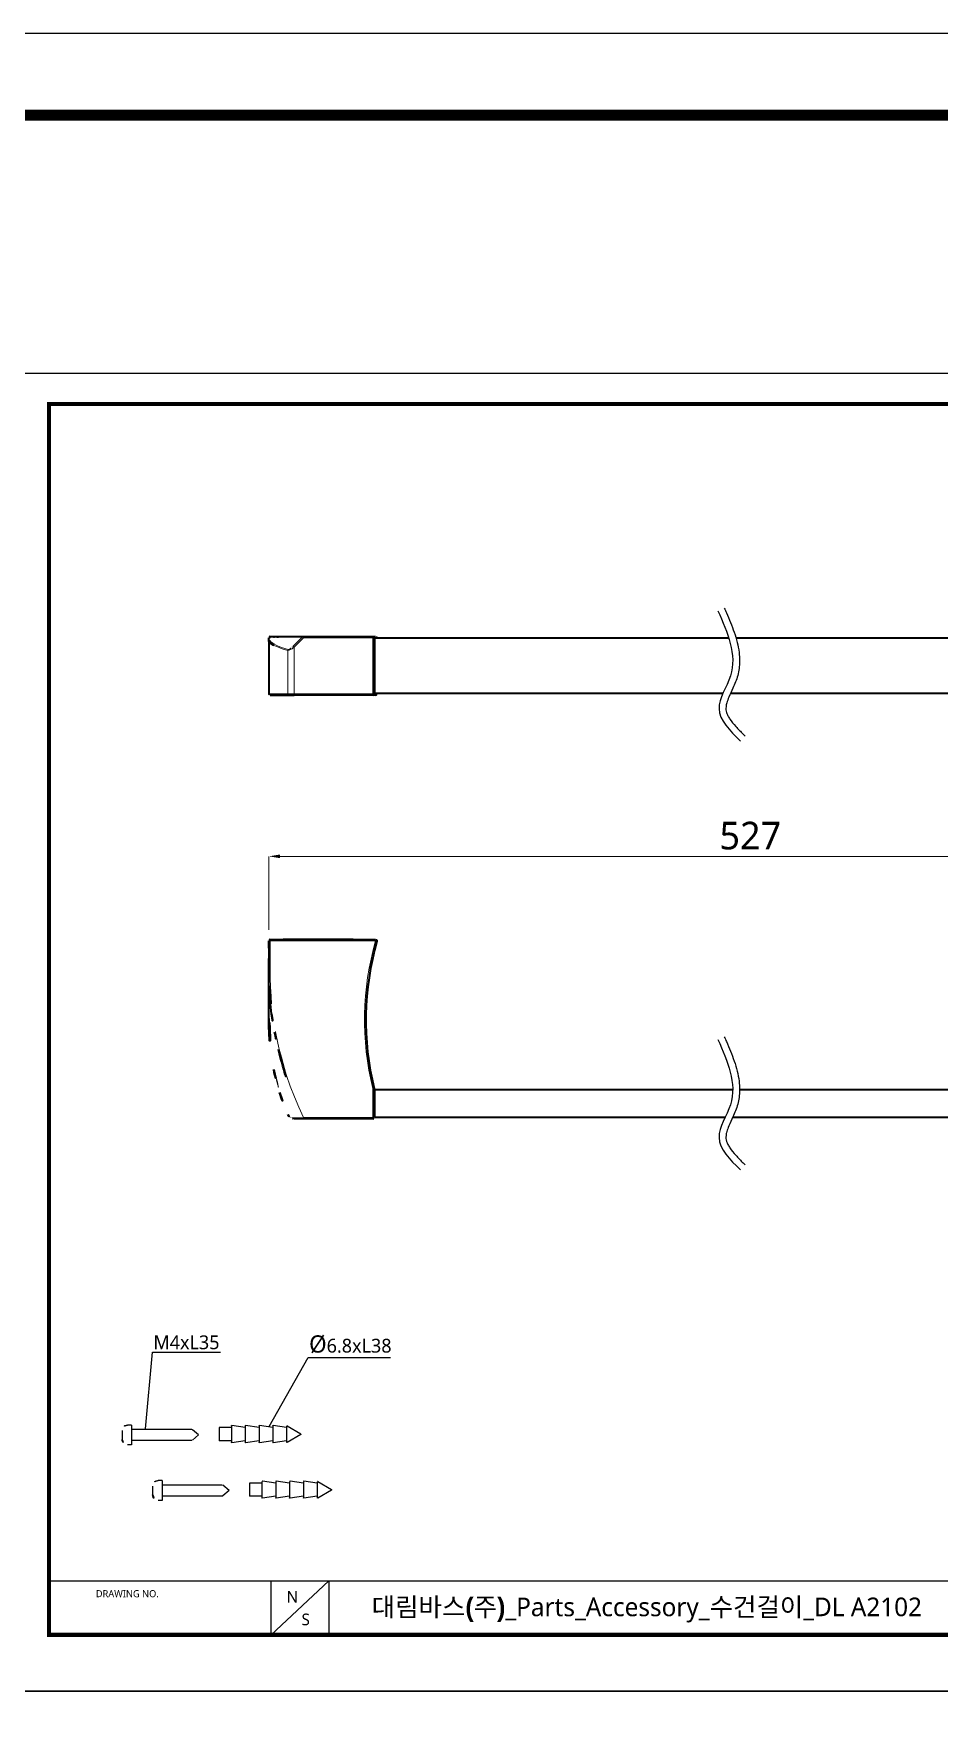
# Model space of a CAD drawing. Extents: x 16296677952 to 16296679688, y -37409618576 to -37409617304.
# Drawn here: x 16296678684 to 16296679012, y -37409617909 to -37409617304 of the extents above; entities that cross this region are included whole.
import ezdxf
from ezdxf import colors
from ezdxf.entities.mleader import LeaderData, LeaderLine
from ezdxf.math import Vec2, Vec3

# ---------------------------------------------------------------- set-up
doc = ezdxf.new("R2010")
doc.units = 0
doc.header["$LTSCALE"] = 10
doc.header["$MEASUREMENT"] = 0
doc.header["$PDMODE"] = 3
doc.header["$PDSIZE"] = -10
doc.layers.get('0').update_dxf_attribs({"linetype": 'CONTINUOUS'})
doc.layers.get('DEFPOINTS').update_dxf_attribs({"linetype": 'CONTINUOUS'})
doc.layers.add('1', color=7, linetype='CONTINUOUS')
doc.layers.add('FRAME070', color=5, linetype='CONTINUOUS')
doc.styles.add('Daelim Dimension', font='')
doc.styles.get('Daelim Dimension').set_extended_font_data('NanumGothic')
doc.dimstyles.new('DEFAULT', dxfattribs={"dimscale": 2, "dimtxt": 2, "dimasz": 2, "dimexe": 0, "dimexo": 2, "dimgap": 1, "dimtad": 1, "dimdec": 1, "dimzin": 9, "dimdsep": 46, "dimtxsty": 'Daelim Dimension', "dimcen": 0.5, "dimclrd": 252, "dimclre": 252, "dimclrt": 3, "dimadec": 1, "dimazin": 0, "dimtfac": 1, "dimtdec": 1, "dimtix": 1, "dimtmove": 0, "dimatfit": 3, "dimfxl": 1, "dimtolj": 1, "dimtzin": 1, "dimlwd": 9, "dimlwe": 9, "dimarcsym": 0})

# ---------------------------------------------------------------- blocks, each defined once
blk = doc.blocks.new('*D31')
at = {"color": 5, "lineweight": 9, "transparency": 16777216}
for p, q in [((16296678769.4304, -37409617628.40802), (16296678769.4304, -37409617601.79553)), ((16296678773.4304, -37409617601.79553), (16296679114.0338, -37409617601.79553)), ((16296679118.0338, -37409617628.40804), (16296679118.0338, -37409617601.79553))]:
    blk.add_line(p, q, dxfattribs=at)
at = {"color": 5, "transparency": 16777216}
for points in [[(16296678773.4304, -37409617601.12887), (16296678773.4304, -37409617602.4622), (16296678769.4304, -37409617601.79553)], [(16296679114.0338, -37409617601.12887), (16296679114.0338, -37409617602.4622), (16296679118.0338, -37409617601.79553)]]:
    blk.add_solid(points, dxfattribs=at)
at = {"layer": 'DEFPOINTS', "color": 0, "transparency": 16777216}
for p in [(16296679118.0338, -37409617601.79553), (16296678769.4304, -37409617632.40802), (16296679118.0338, -37409617632.40804)]:
    blk.add_point(p, dxfattribs=at)
at = {"color": 7, "transparency": 16777216, "insert": (16296678943.7321, -37409617594.35204), "char_height": 10, "attachment_point": 5, "style": 'Daelim Dimension'}
blk.add_mtext('\\A1;527', dxfattribs=at)

msp = doc.modelspace()

# ---------------------------------------------------------------- linework, layer by layer
at = {"color": 7, "lineweight": 35, "ltscale": 0.00656}
msp.add_line((16296678769.430441, -37409617522.957893), (16296678769.430441, -37409617522.695503), dxfattribs=at)
at = {"color": 7, "lineweight": 35, "ltscale": 0.000829315}
msp.add_line((16296678769.430441, -37409617522.991058), (16296678769.430441, -37409617522.957893), dxfattribs=at)
at = {"color": 7, "lineweight": 35, "ltscale": 0.006563}
msp.add_line((16296678769.430441, -37409617523.253571), (16296678769.430441, -37409617522.991058), dxfattribs=at)
at = {"color": 7, "lineweight": 35, "ltscale": 0.001913}
msp.add_line((16296678769.430441, -37409617523.330109), (16296678769.430441, -37409617523.253571), dxfattribs=at)
at = {"color": 7, "lineweight": 35, "ltscale": 0.005996}
msp.add_line((16296678769.430441, -37409617523.569946), (16296678769.430441, -37409617523.330109), dxfattribs=at)
at = {"color": 7, "lineweight": 35, "ltscale": 0.000832367}
msp.add_line((16296678769.430441, -37409617523.603241), (16296678769.430441, -37409617523.569946), dxfattribs=at)
at = {"color": 7, "lineweight": 35, "ltscale": 0.00329}
msp.add_line((16296678769.430441, -37409617523.734833), (16296678769.430441, -37409617523.603241), dxfattribs=at)
at = {"color": 7, "lineweight": 35, "ltscale": 0.002489}
msp.add_line((16296678769.430441, -37409617523.834412), (16296678769.430441, -37409617523.734833), dxfattribs=at)
at = {"color": 7, "lineweight": 35, "ltscale": 0.001737}
msp.add_line((16296678769.430441, -37409617523.9039), (16296678769.430441, -37409617523.834412), dxfattribs=at)
at = {"color": 7, "lineweight": 35, "ltscale": 0.475846}
msp.add_line((16296678769.430441, -37409617523.9039), (16296678769.430441, -37409617542.937737), dxfattribs=at)
at = {"color": 7, "lineweight": 35, "ltscale": 0.000433724}
msp.add_line((16296678769.431021, -37409617522.689636), (16296678769.43697, -37409617522.67334), dxfattribs=at)
at = {"color": 7, "lineweight": 35, "ltscale": 0.001008}
msp.add_line((16296678769.45191, -37409617522.784477), (16296678769.461161, -37409617522.82373), dxfattribs=at)
at = {"color": 7, "lineweight": 35, "ltscale": 0.004523}
msp.add_line((16296678769.461161, -37409617522.82373), (16296678769.5044, -37409617522.99942), dxfattribs=at)
at = {"color": 7, "lineweight": 13, "ltscale": 0.000382166}
msp.add_line((16296678769.5044, -37409617522.99942), (16296678769.507851, -37409617523.014313), dxfattribs=at)
at = {"color": 7, "lineweight": 13, "ltscale": 0.00102}
msp.add_line((16296678769.54867, -37409617523.214142), (16296678769.55579, -37409617523.254303), dxfattribs=at)
at = {"color": 7, "lineweight": 13, "ltscale": 0.003174}
msp.add_line((16296678769.55579, -37409617523.254303), (16296678769.57597, -37409617523.379639), dxfattribs=at)
at = {"color": 7, "lineweight": 13, "ltscale": 0.0002431}
msp.add_line((16296678769.57597, -37409617523.379639), (16296678769.577431, -37409617523.389252), dxfattribs=at)
at = {"color": 7, "lineweight": 13, "ltscale": 0.001769}
msp.add_line((16296678769.577431, -37409617523.389252), (16296678769.58773, -37409617523.459259), dxfattribs=at)
at = {"color": 7, "lineweight": 13, "ltscale": 0.001848}
msp.add_line((16296678769.58773, -37409617523.459259), (16296678769.59701, -37409617523.532593), dxfattribs=at)
at = {"color": 7, "lineweight": 35, "ltscale": 0.0017}
msp.add_line((16296678769.926371, -37409617522.237762), (16296678769.99436, -37409617522.237762), dxfattribs=at)
at = {"color": 7, "lineweight": 35, "ltscale": 5.49316e-05}
msp.add_line((16296678769.99436, -37409617522.237762), (16296678769.996559, -37409617522.237762), dxfattribs=at)
at = {"color": 7, "lineweight": 35, "ltscale": 0.044585}
msp.add_line((16296678769.996559, -37409617522.237762), (16296678771.779949, -37409617522.237762), dxfattribs=at)
at = {"color": 7, "lineweight": 35, "ltscale": 0.000590134}
msp.add_line((16296678771.779949, -37409617522.237762), (16296678771.803551, -37409617522.237762), dxfattribs=at)
at = {"color": 7, "lineweight": 35, "ltscale": 0.253325}
msp.add_line((16296678771.803551, -37409617522.237762), (16296678781.936529, -37409617522.237762), dxfattribs=at)
at = {"color": 7, "lineweight": 13, "ltscale": 0.11895}
msp.add_line((16296678778.2328, -37409617525.760773), (16296678781.60265, -37409617522.401817), dxfattribs=at)
at = {"color": 7, "lineweight": 13, "ltscale": 0.01168}
msp.add_line((16296678778.562201, -37409617526.092102), (16296678778.2328, -37409617525.760773), dxfattribs=at)
at = {"color": 7, "lineweight": 13, "ltscale": 0.118948}
msp.add_line((16296678781.936529, -37409617522.737762), (16296678778.562201, -37409617526.092102), dxfattribs=at)
at = {"color": 7, "lineweight": 13, "ltscale": 0.421141}
msp.add_line((16296678778.562201, -37409617526.092102), (16296678778.562201, -37409617542.937737), dxfattribs=at)
at = {"color": 7, "lineweight": 13, "ltscale": 0.011841}
msp.add_line((16296678781.60265, -37409617522.401817), (16296678781.936529, -37409617522.737762), dxfattribs=at)
at = {"color": 7, "lineweight": 35}
for p, q in [((16296678781.936529, -37409617522.237762), (16296678807.030451, -37409617522.237762)), ((16296678807.530451, -37409617522.737762), (16296678807.530451, -37409617542.937737)), ((16296678807.73045, -37409617542.837738), (16296678807.73045, -37409617522.837738)), ((16296678935.957491, -37409617522.837738), (16296678807.73045, -37409617522.837738)), ((16296679079.733749, -37409617522.837738), (16296678938.567471, -37409617522.837738)), ((16296678807.030451, -37409617543.437737), (16296678778.562201, -37409617543.437737)), ((16296678933.824209, -37409617542.837738), (16296678807.73045, -37409617542.837738)), ((16296679079.733749, -37409617542.837738), (16296678936.563021, -37409617542.837738)), ((16296678769.930441, -37409617631.908043), (16296678808.06431, -37409617631.908043)), ((16296678799.930441, -37409617631.908043), (16296678774.63044, -37409617631.908043)), ((16296678937.34536, -37409617686.25808), (16296678807.73045, -37409617686.25808)), ((16296679079.733749, -37409617686.25808), (16296678939.84483, -37409617686.25808)), ((16296678807.030451, -37409617696.75808), (16296678781.936529, -37409617696.75808)), ((16296678934.621149, -37409617696.25808), (16296678807.73045, -37409617696.25808)), ((16296679079.733749, -37409617696.25808), (16296678937.37361, -37409617696.25808))]:
    msp.add_line(p, q, dxfattribs=at)
at = {"color": 7, "lineweight": 13, "ltscale": 0.0125}
for p, q in [((16296678781.936529, -37409617522.237762), (16296678781.936529, -37409617522.737762)), ((16296678807.030451, -37409617522.237762), (16296678807.030451, -37409617522.737762)), ((16296678807.030451, -37409617522.737762), (16296678807.530451, -37409617522.737762)), ((16296678778.562201, -37409617543.437737), (16296678778.562201, -37409617542.937737)), ((16296678807.030451, -37409617542.937737), (16296678807.030451, -37409617543.437737)), ((16296678807.030451, -37409617542.937737), (16296678807.530451, -37409617542.937737)), ((16296678769.930401, -37409617632.408043), (16296678769.43041, -37409617632.408043)), ((16296678769.930401, -37409617632.408043), (16296678769.930401, -37409617631.908043)), ((16296678808.06431, -37409617632.408043), (16296678808.06431, -37409617631.908043)), ((16296678808.06431, -37409617632.408043), (16296678808.54487, -37409617632.546173)), ((16296678781.936529, -37409617696.25808), (16296678781.936529, -37409617696.75808)), ((16296678807.030451, -37409617696.25808), (16296678807.530451, -37409617696.25808)), ((16296678807.030451, -37409617696.25808), (16296678807.030451, -37409617696.75808))]:
    msp.add_line(p, q, dxfattribs=at)
at = {"color": 7, "lineweight": 13}
for p, q in [((16296678807.030451, -37409617522.737762), (16296678781.936529, -37409617522.737762)), ((16296678807.030451, -37409617542.937737), (16296678807.030451, -37409617522.737762)), ((16296678778.562201, -37409617542.937737), (16296678807.030451, -37409617542.937737)), ((16296678808.06431, -37409617632.408043), (16296678769.930401, -37409617632.408043)), ((16296678781.936529, -37409617696.25808), (16296678807.030451, -37409617696.25808))]:
    msp.add_line(p, q, dxfattribs=at)
at = {"color": 7, "lineweight": 35, "ltscale": 0.025854}
msp.add_line((16296678807.03014, -37409617522.237762), (16296678808.06431, -37409617522.237762), dxfattribs=at)
at = {"color": 7, "lineweight": 35, "ltscale": 0.005}
for p, q in [((16296678807.73045, -37409617523.237762), (16296678807.530451, -37409617523.237762)), ((16296678807.73045, -37409617542.437737), (16296678807.530451, -37409617542.437737)), ((16296678807.530451, -37409617687.108063), (16296678807.73045, -37409617687.108063)), ((16296678807.73045, -37409617695.408043), (16296678807.530451, -37409617695.408043))]:
    msp.add_line(p, q, dxfattribs=at)
at = {"color": 7, "lineweight": 13, "ltscale": 0.025355}
for p, q in [((16296678808.54487, -37409617522.737762), (16296678807.530661, -37409617522.737762)), ((16296678807.530661, -37409617542.937737), (16296678808.54487, -37409617542.937737))]:
    msp.add_line(p, q, dxfattribs=at)
at = {"color": 7, "lineweight": 13, "ltscale": 0.000485992}
for p, q in [((16296678808.56431, -37409617522.737762), (16296678808.54487, -37409617522.737762)), ((16296678808.56431, -37409617542.937737), (16296678808.54487, -37409617542.937737))]:
    msp.add_line(p, q, dxfattribs=at)
at = {"color": 7, "lineweight": 13, "ltscale": 0.002501}
msp.add_line((16296678808.54487, -37409617522.837799), (16296678808.54487, -37409617522.737762), dxfattribs=at)
at = {"color": 7, "lineweight": 35, "ltscale": 0.002501}
msp.add_line((16296678808.56431, -37409617522.737762), (16296678808.56431, -37409617522.837799), dxfattribs=at)
at = {"color": 7, "lineweight": 13, "ltscale": 0.392177}
msp.add_line((16296678776.263861, -37409617542.937737), (16296678776.263861, -37409617527.250671), dxfattribs=at)
at = {"color": 7, "lineweight": 13, "ltscale": 0.170835}
msp.add_line((16296678776.263861, -37409617542.937737), (16296678769.430441, -37409617542.937737), dxfattribs=at)
at = {"color": 7, "lineweight": 35, "ltscale": 0.169827}
msp.add_line((16296678769.930441, -37409617543.437737), (16296678776.72353, -37409617543.437737), dxfattribs=at)
at = {"color": 7, "lineweight": 13, "ltscale": 0.057458}
msp.add_line((16296678778.562201, -37409617542.937737), (16296678776.263861, -37409617542.937737), dxfattribs=at)
at = {"color": 7, "lineweight": 35, "ltscale": 0.045967}
msp.add_line((16296678776.72353, -37409617543.437737), (16296678778.562201, -37409617543.437737), dxfattribs=at)
at = {"color": 7, "lineweight": 35, "ltscale": 0.025694}
msp.add_line((16296678808.06431, -37409617543.437737), (16296678807.036539, -37409617543.437737), dxfattribs=at)
at = {"color": 7, "lineweight": 13, "ltscale": 0.002499}
msp.add_line((16296678808.54487, -37409617542.937737), (16296678808.54487, -37409617542.837799), dxfattribs=at)
at = {"color": 7, "lineweight": 35, "ltscale": 0.002499}
msp.add_line((16296678808.56431, -37409617542.837799), (16296678808.56431, -37409617542.937737), dxfattribs=at)
at = {"color": 7, "lineweight": 35, "ltscale": 0.066048}
msp.add_line((16296678769.430441, -37409617635.04995), (16296678769.430441, -37409617632.408043), dxfattribs=at)
at = {"color": 7, "lineweight": 35, "ltscale": 0.091644}
msp.add_line((16296678769.430559, -37409617635.050133), (16296678769.430441, -37409617638.715897), dxfattribs=at)
at = {"color": 7, "lineweight": 13, "ltscale": 0.205984}
msp.add_line((16296678769.930401, -37409617632.408043), (16296678769.93079, -37409617640.647423), dxfattribs=at)
at = {"color": 7, "lineweight": 35, "ltscale": 0.0675}
for p, q in [((16296678771.930441, -37409617631.908043), (16296678774.63044, -37409617631.908043)), ((16296678799.930441, -37409617631.908043), (16296678802.63044, -37409617631.908043))]:
    msp.add_line(p, q, dxfattribs=at)
at = {"color": 7, "lineweight": 35, "ltscale": 0.049097}
msp.add_line((16296678769.430441, -37409617640.679771), (16296678769.430441, -37409617638.715897), dxfattribs=at)
at = {"color": 7, "lineweight": 35, "ltscale": 0.028761}
msp.add_line((16296678769.430441, -37409617641.830223), (16296678769.430441, -37409617640.679771), dxfattribs=at)
at = {"color": 7, "lineweight": 13, "ltscale": 0.000811768}
msp.add_line((16296678769.93079, -37409617640.647423), (16296678769.93079, -37409617640.679893), dxfattribs=at)
at = {"color": 7, "lineweight": 35, "ltscale": 0.017398}
msp.add_line((16296678769.430441, -37409617642.526154), (16296678769.430441, -37409617641.830223), dxfattribs=at)
at = {"color": 7, "lineweight": 35, "ltscale": 0.058208}
msp.add_line((16296678769.430441, -37409617644.854446), (16296678769.430441, -37409617642.526154), dxfattribs=at)
at = {"color": 7, "lineweight": 35, "ltscale": 0.106656}
msp.add_line((16296678769.430441, -37409617649.120567), (16296678769.430441, -37409617644.854332), dxfattribs=at)
at = {"color": 7, "lineweight": 35, "ltscale": 0.019021}
msp.add_line((16296678769.431021, -37409617644.85421), (16296678769.43697, -37409617645.615013), dxfattribs=at)
at = {"color": 7, "lineweight": 35, "ltscale": 0.012418}
msp.add_line((16296678769.430441, -37409617649.617271), (16296678769.430441, -37409617649.120567), dxfattribs=at)
at = {"color": 7, "lineweight": 35, "ltscale": 0.09418}
msp.add_line((16296678769.430441, -37409617653.384483), (16296678769.430441, -37409617649.617271), dxfattribs=at)
at = {"color": 7, "lineweight": 35, "ltscale": 0.025152}
msp.add_line((16296678769.45191, -37409617648.693748), (16296678769.461161, -37409617649.699791), dxfattribs=at)
at = {"color": 7, "lineweight": 13, "ltscale": 0.001621}
msp.add_line((16296678769.99436, -37409617648.885948), (16296678769.996559, -37409617648.950768), dxfattribs=at)
at = {"color": 7, "lineweight": 35, "ltscale": 0.026399}
msp.add_line((16296678769.430441, -37409617654.440453), (16296678769.430441, -37409617653.384483), dxfattribs=at)
at = {"color": 7, "lineweight": 35, "ltscale": 0.080162}
msp.add_line((16296678769.430441, -37409617657.646927), (16296678769.430441, -37409617654.440453), dxfattribs=at)
at = {"color": 7, "lineweight": 35, "ltscale": 0.01084}
msp.add_line((16296678769.430441, -37409617658.080528), (16296678769.430441, -37409617657.646927), dxfattribs=at)
at = {"color": 7, "lineweight": 35, "ltscale": 0.042429}
msp.add_line((16296678769.430441, -37409617659.777672), (16296678769.430441, -37409617658.080528), dxfattribs=at)
at = {"color": 7, "lineweight": 13, "ltscale": 0.00709}
msp.add_line((16296678769.5044, -37409617653.498497), (16296678769.507851, -37409617653.782066), dxfattribs=at)
at = {"color": 7, "lineweight": 13, "ltscale": 0.086142}
msp.add_line((16296678769.507851, -37409617653.782066), (16296678769.54867, -37409617657.227501), dxfattribs=at)
at = {"color": 7, "lineweight": 13, "ltscale": 0.015846}
msp.add_line((16296678769.54867, -37409617657.227501), (16296678769.55579, -37409617657.86129), dxfattribs=at)
at = {"color": 7, "lineweight": 13, "ltscale": 0.047424}
msp.add_line((16296678769.55579, -37409617657.86129), (16296678769.57597, -37409617659.758141), dxfattribs=at)
at = {"color": 7, "lineweight": 35, "ltscale": 0.031706}
msp.add_line((16296678769.430441, -37409617661.045921), (16296678769.430441, -37409617659.777672), dxfattribs=at)
at = {"color": 7, "lineweight": 35, "ltscale": 0.021553}
msp.add_line((16296678769.430441, -37409617661.908043), (16296678769.430441, -37409617661.045921), dxfattribs=at)
at = {"color": 7, "lineweight": 13, "ltscale": 0.00354}
msp.add_line((16296678769.57597, -37409617659.758141), (16296678769.577431, -37409617659.899742), dxfattribs=at)
at = {"color": 7, "lineweight": 13, "ltscale": 0.025477}
msp.add_line((16296678769.577431, -37409617659.899742), (16296678769.58773, -37409617660.918793), dxfattribs=at)
at = {"color": 7, "lineweight": 13, "ltscale": 0.0255}
msp.add_line((16296678769.58773, -37409617660.918793), (16296678769.59701, -37409617661.938744), dxfattribs=at)
at = {"color": 7, "lineweight": 13, "ltscale": 0.003243}
msp.add_line((16296678771.779949, -37409617665.230133), (16296678771.803551, -37409617665.357689), dxfattribs=at)
at = {"color": 7, "lineweight": 35, "ltscale": 0.012591}
msp.add_line((16296678807.530451, -37409617685.75808), (16296678807.030451, -37409617685.818687), dxfattribs=at)
at = {"color": 7, "lineweight": 13, "ltscale": 0.260985}
msp.add_line((16296678807.030451, -37409617696.25808), (16296678807.030451, -37409617685.818687), dxfattribs=at)
at = {"color": 7, "lineweight": 35, "ltscale": 0.2625}
msp.add_line((16296678807.530451, -37409617685.75808), (16296678807.530451, -37409617696.25808), dxfattribs=at)
at = {"color": 7, "lineweight": 35, "ltscale": 0.25}
msp.add_line((16296678807.73045, -37409617696.25808), (16296678807.73045, -37409617686.25808), dxfattribs=at)
at = {"color": 7, "lineweight": 13, "ltscale": 0.084248}
msp.add_line((16296678778.2328, -37409617696.43618), (16296678781.60265, -37409617696.418358), dxfattribs=at)
at = {"color": 7, "lineweight": 35, "ltscale": 0.084358}
msp.add_line((16296678781.936529, -37409617696.75808), (16296678778.562201, -37409617696.75808), dxfattribs=at)
at = {"color": 7, "lineweight": 13, "ltscale": 0.009259}
msp.add_line((16296678781.60265, -37409617696.418358), (16296678781.936529, -37409617696.25808), dxfattribs=at)
at = {"color": 5}
msp.add_line((16296678689.774549, -37409617864.016571), (16296679213.96183, -37409617864.016571), dxfattribs=at)
at = {"color": 5, "ltscale": 40}
for p, q in [((16296678770.125231, -37409617864.016571), (16296678770.125231, -37409617883.632912)), ((16296678770.125231, -37409617864.016571), (16296678770.125231, -37409617883.632912)), ((16296678791.119591, -37409617864.016571), (16296678770.125231, -37409617883.632912)), ((16296678791.119591, -37409617864.016571), (16296678770.125231, -37409617883.632912)), ((16296678791.119591, -37409617864.016571), (16296678791.119591, -37409617883.632912)), ((16296678791.119591, -37409617864.016571), (16296678791.119591, -37409617883.632912))]:
    msp.add_line(p, q, dxfattribs=at)
at = {"ltscale": 0.5}
for points in [[(16296677952.4748, -37409618575.967308), (16296679688.4748, -37409618575.967308), (16296679688.4748, -37409617303.967308), (16296677952.4748, -37409617303.967308)], [(16296678679.306351, -37409617903.983459), (16296679330.306351, -37409617903.983459), (16296679330.306351, -37409617426.983459), (16296678679.306351, -37409617426.983459)], [(16296678679.306351, -37409618380.983459), (16296679330.306351, -37409618380.983459), (16296679330.306351, -37409617903.983459), (16296678679.306351, -37409617903.983459)]]:
    msp.add_lwpolyline(points, close=True, dxfattribs=at)
at = {"color": 5, "linetype": 'ByBlock', "lineweight": 200}
for points, const_width in [([(16296677980.389971, -37409618521.501404), (16296679660.389971, -37409618521.501404), (16296679660.389971, -37409617333.501404), (16296677980.389971, -37409617333.501404)], 4), ([(16296678689.774549, -37409617883.558739), (16296679319.774549, -37409617883.558739), (16296679319.774549, -37409617438.058739), (16296678689.774549, -37409617438.058739)], 1.5)]:
    msp.add_lwpolyline(points, close=True, dxfattribs=dict(at, const_width=const_width))
at = {"color": 7, "lineweight": 35}
for points in [[(16296678771.163549, -37409617525.42691), (16296678770.555559, -37409617525.103851), (16296678770.07621, -37409617524.795677), (16296678769.818199, -37409617524.587044), (16296678769.62524, -37409617524.383392), (16296678769.479231, -37409617524.141602), (16296678769.430441, -37409617523.9039)], [(16296678770.408899, -37409617522.401611), (16296678769.892679, -37409617522.469597), (16296678769.564051, -37409617522.568657), (16296678769.518089, -37409617522.593407)], [(16296678769.59701, -37409617523.532593), (16296678769.68568, -37409617523.791718), (16296678769.909519, -37409617524.080902), (16296678770.269751, -37409617524.390198), (16296678770.746889, -37409617524.706329), (16296678771.353809, -37409617525.039864)], [(16296678781.60265, -37409617522.401817), (16296678773.48542, -37409617522.343231), (16296678772.851999, -37409617522.342323)], [(16296678770.408899, -37409617658.7687), (16296678769.992069, -37409617655.318077), (16296678769.68568, -37409617651.893944), (16296678769.518089, -37409617648.967247)]]:
    msp.add_lwpolyline(points, dxfattribs=at)
at = {"color": 7, "lineweight": 13}
for points in [[(16296678776.263861, -37409617527.250671), (16296678774.21604, -37409617526.637329), (16296678772.51087, -37409617526.020897), (16296678771.163549, -37409617525.42691)], [(16296678771.353809, -37409617525.039864), (16296678772.52578, -37409617525.580902), (16296678774.01667, -37409617526.158257), (16296678775.146099, -37409617526.538567), (16296678776.397869, -37409617526.915993)], [(16296678778.562201, -37409617526.092102), (16296678777.789049, -37409617526.653412), (16296678777.272129, -37409617526.959961), (16296678776.7906, -37409617527.174988), (16296678776.39666, -37409617527.260857), (16296678776.263861, -37409617527.250671)], [(16296678776.397869, -37409617526.915993), (16296678776.509741, -37409617526.926758), (16296678776.64883, -37409617526.90332), (16296678776.87138, -37409617526.818481), (16296678777.23782, -37409617526.605103)], [(16296678769.93079, -37409617640.679893), (16296678769.926769, -37409617644.327477), (16296678769.93693, -37409617646.151207), (16296678769.99436, -37409617648.885948)], [(16296678771.803551, -37409617665.357689), (16296678772.616341, -37409617669.361053), (16296678773.56147, -37409617673.328033), (16296678774.63793, -37409617677.256554), (16296678775.844469, -37409617681.144676), (16296678777.179541, -37409617684.99044), (16296678778.641319, -37409617688.79232), (16296678780.227751, -37409617692.548668), (16296678781.936529, -37409617696.25808)]]:
    msp.add_lwpolyline(points, dxfattribs=at)
at = {"color": 7, "lineweight": 35}
for centre, radius, start, end in [((16296678769.92518, -37409617522.736298), 0.498432, 89.848096949, 177.129899928), ((16296678770.25161, -37409617522.594421), 0.82191, 185.843648221, 193.367798119), ((16296678771.7062, -37409617539.293762), 16.942253, 90.730469478, 94.391689926), ((16296678772.698629, -37409617595.569122), 73.22679, 89.880007412, 90.94556076), ((16296678807.030451, -37409617522.737762), 0.5, 0, 90), ((16296678808.06431, -37409617522.737762), 0.5, 0, 90), ((16296678769.930441, -37409617542.937737), 0.5, 180, 270), ((16296678807.030451, -37409617542.937737), 0.5, 270, 0), ((16296678808.06431, -37409617542.937737), 0.5, 270, 0), ((16296678769.930401, -37409617632.408043), 0.5, 90, 179.996940075), ((16296678907.753229, -37409617661.053062), 103.222785, 163.968319816, 193.847262015), ((16296678808.06431, -37409617632.408043), 0.5, 343.968319816, 90), ((16296679322.40173, -37409617643.939293), 552.970285, 180.173541578, 180.492653597), ((16296680339.660271, -37409617633.655357), 1570.281148, 180.585329672, 180.723910241), ((16296678894.6654, -37409617641.96743), 125.387227, 187.700512455, 190.778429248), ((16296678854.2696, -37409617661.895844), 84.839245, 180.00830551, 191.601025198), ((16296678899.309931, -37409617641.091087), 130.11374, 190.774891698, 193.614147064), ((16296678854.148609, -37409617661.908043), 84.718167, 191.609512661, 197.389052702), ((16296678853.72739, -37409617662.053864), 84.273303, 197.379893122, 203.192004071), ((16296678778.562201, -37409617694.25808), 2.5, 203.170164019, 255.122245199), ((16296678778.57807, -37409617694.132469), 2.625566, 255.49111369, 269.605704039), ((16296678807.030451, -37409617696.25808), 0.5, 270, 0)]:
    msp.add_arc(centre, radius, start, end, dxfattribs=at)
at = {"color": 7, "lineweight": 13}
for centre, radius, start, end in [((16296678769.927971, -37409617523.904114), 0.497549, 131.695597391, 179.976832), ((16296678769.606239, -37409617522.7677), 0.194703, 116.828183385, 152.513898519), ((16296678764.87257, -37409617524.064583), 4.752798, 10.307563798, 12.766469228), ((16296678773.78915, -37409617521.609772), 6.070573, 304.620279591, 312.456204349), ((16296678771.542589, -37409617519.061798), 9.467562, 312.078140553, 314.962367284), ((16296678781.942591, -37409617522.669312), 0.432025, 90.80369438, 141.803398525), ((16296678776.8055, -37409617527.273163), 0.542072, 138.776602469, 177.62437882), ((16296678907.753229, -37409617661.053062), 103.722785, 163.968319816, 193.813918893), ((16296678873.06011, -37409617644.702599), 103.629943, 180.50445666, 182.358555975), ((16296678854.518591, -37409617662.086143), 84.858541, 191.468530726, 202.985814528), ((16296678778.233271, -37409617694.447113), 1.992823, 202.93401271, 240.02993091), ((16296678778.223049, -37409617694.460411), 1.976038, 240.093869647, 260.214503262), ((16296678778.223301, -37409617694.441254), 1.994966, 260.300632785, 270.272551892)]:
    msp.add_arc(centre, radius, start, end, dxfattribs=at)
for centre, major_axis, ratio, start_param, end_param in [((16296678808.06431, -37409617522.737762), (0, 0.5), 0.9611091222, 4.7123889804, 6.2831853072), ((16296678776.72353, -37409617542.937737), (0, 0.5), 0.9193394453, 1.5707963268, 3.1415926536), ((16296678808.06431, -37409617542.937737), (0, 0.5), 0.9611091222, 3.1415926536, 4.7123889804), ((16296679063.42989, -37409617667.707733), (-292.757141, 34.876221), 0.5966362452, 0.0915757446, 0.1831677992), ((16296678769.930441, -37409617661.908043), (-0.5, 0), 0.0823337537, 0, 0.8408040831), ((16296678776.72353, -37409617695.045013), (0.459671, 0.196716), 0.1072818981, 3.1415926536, 3.8802192137), ((16296678778.562201, -37409617696.25808), (0, 0.5), 0.7050566235, 1.9350063234, 3.1415926536), ((16296678781.936529, -37409617696.25808), (0, 0.5), 0.7049530226, 1.8970961992, 3.1415926536)]:
    msp.add_ellipse(centre, major_axis=major_axis, ratio=ratio, start_param=start_param, end_param=end_param, dxfattribs=at)
at = {"color": 7, "lineweight": 35}
for centre, major_axis, ratio, start_param, end_param in [((16296678873.83465, -37409617642.028526), (85.902206, 71.8078), 0.8223358973, 2.546970045, 2.7233764478), ((16296678980.51318, -37409617602.578087), (199.33548, 92.938232), 0.7570768385, 2.9903474191, 3.1475810945)]:
    msp.add_ellipse(centre, major_axis=major_axis, ratio=ratio, start_param=start_param, end_param=end_param, dxfattribs=at)
at = {"layer": 'FRAME070', "color": 7}
for p, q in [((16296678716.26543, -37409617809.609756), (16296678716.26543, -37409617812.809761)), ((16296678719.66543, -37409617807.609756), (16296678718.26543, -37409617807.609756)), ((16296678719.66543, -37409617807.609756), (16296678719.66543, -37409617814.809761)), ((16296678741.472561, -37409617809.209763), (16296678719.66543, -37409617809.209763)), ((16296678743.990499, -37409617811.209763), (16296678741.73041, -37409617809.30397)), ((16296678755.854971, -37409617808.544083), (16296678751.38674, -37409617808.544083)), ((16296678755.854971, -37409617808.544083), (16296678751.38674, -37409617808.544083)), ((16296678751.38674, -37409617808.544083), (16296678751.38674, -37409617813.294083)), ((16296678755.854971, -37409617807.939217), (16296678755.854971, -37409617813.898933)), ((16296678760.854971, -37409617808.544083), (16296678755.99852, -37409617807.815613)), ((16296678760.854971, -37409617807.939217), (16296678760.854971, -37409617813.898933)), ((16296678765.854971, -37409617808.544083), (16296678760.99852, -37409617807.815613)), ((16296678765.854971, -37409617807.939217), (16296678765.854971, -37409617813.898933)), ((16296678770.854971, -37409617808.544083), (16296678765.99852, -37409617807.815613)), ((16296678770.854971, -37409617807.939217), (16296678770.854971, -37409617813.898933)), ((16296678775.854971, -37409617808.544083), (16296678770.99852, -37409617807.815613)), ((16296678775.854971, -37409617808.012718), (16296678775.854971, -37409617813.825432)), ((16296678776.04339, -37409617807.904999), (16296678780.98012, -37409617810.811363)), ((16296678719.66543, -37409617814.809761), (16296678718.26543, -37409617814.809761)), ((16296678741.472561, -37409617813.209763), (16296678719.66543, -37409617813.209763)), ((16296678743.990499, -37409617811.209763), (16296678741.73041, -37409617813.115547)), ((16296678755.854971, -37409617813.294083), (16296678751.38674, -37409617813.294083)), ((16296678760.854971, -37409617813.294083), (16296678755.99852, -37409617814.022537)), ((16296678765.854971, -37409617813.294083), (16296678760.99852, -37409617814.022537)), ((16296678770.854971, -37409617813.294083), (16296678765.99852, -37409617814.022537)), ((16296678775.854971, -37409617813.294083), (16296678770.99852, -37409617814.022537)), ((16296678780.98012, -37409617811.026787), (16296678776.04339, -37409617813.933151)), ((16296678730.734819, -37409617827.722107), (16296678729.33482, -37409617827.722107)), ((16296678730.734819, -37409617827.722107), (16296678730.734819, -37409617834.922112)), ((16296678766.92437, -37409617828.656433), (16296678762.456129, -37409617828.656433)), ((16296678766.92437, -37409617828.656433), (16296678762.456129, -37409617828.656433)), ((16296678762.456129, -37409617828.656433), (16296678762.456129, -37409617833.406433)), ((16296678766.92437, -37409617828.051567), (16296678766.92437, -37409617834.011276)), ((16296678771.92437, -37409617828.656433), (16296678767.067909, -37409617827.927963)), ((16296678771.92437, -37409617828.051567), (16296678771.92437, -37409617834.011276)), ((16296678776.92437, -37409617828.656433), (16296678772.067909, -37409617827.927963)), ((16296678776.92437, -37409617828.051567), (16296678776.92437, -37409617834.011276)), ((16296678781.92437, -37409617828.656433), (16296678777.067909, -37409617827.927963)), ((16296678781.92437, -37409617828.051567), (16296678781.92437, -37409617834.011276)), ((16296678786.92437, -37409617828.656433), (16296678782.067909, -37409617827.927963)), ((16296678786.92437, -37409617828.125069), (16296678786.92437, -37409617833.937782)), ((16296678787.112789, -37409617828.017357), (16296678792.049509, -37409617830.923714)), ((16296678727.33482, -37409617829.722107), (16296678727.33482, -37409617832.922112)), ((16296678752.54195, -37409617829.322113), (16296678730.734819, -37409617829.322113)), ((16296678752.54195, -37409617833.322113), (16296678730.734819, -37409617833.322113)), ((16296678755.059891, -37409617831.322113), (16296678752.79981, -37409617829.416321)), ((16296678755.059891, -37409617831.322113), (16296678752.79981, -37409617833.227913)), ((16296678766.92437, -37409617833.406433), (16296678762.456129, -37409617833.406433)), ((16296678771.92437, -37409617833.406433), (16296678767.067909, -37409617834.134903)), ((16296678776.92437, -37409617833.406433), (16296678772.067909, -37409617834.134903)), ((16296678781.92437, -37409617833.406433), (16296678777.067909, -37409617834.134903)), ((16296678786.92437, -37409617833.406433), (16296678782.067909, -37409617834.134903)), ((16296678792.049509, -37409617831.139137), (16296678787.112789, -37409617834.045502)), ((16296678730.734819, -37409617834.922112), (16296678729.33482, -37409617834.922112))]:
    msp.add_line(p, q, dxfattribs=at)
for centre, radius, start, end in [((16296678718.26543, -37409617809.609756), 2, 90, 180), ((16296678741.472561, -37409617809.609756), 0.4, 49.861018461, 90), ((16296678755.979971, -37409617807.939217), 0.125, 81.469256005, 180), ((16296678760.979971, -37409617807.939217), 0.125, 81.469256005, 180), ((16296678765.979971, -37409617807.939217), 0.125, 81.469256005, 180), ((16296678770.979971, -37409617807.939217), 0.125, 81.469256005, 180), ((16296678775.979971, -37409617808.012718), 0.125, 59.51364352, 180), ((16296678718.26543, -37409617812.809761), 2, 180, 270), ((16296678741.472561, -37409617812.809761), 0.4, 270, 310.138981539), ((16296678755.979971, -37409617813.898933), 0.125, 180, 278.530743995), ((16296678760.979971, -37409617813.898933), 0.125, 180, 278.530743995), ((16296678765.979971, -37409617813.898933), 0.125, 180, 278.530743995), ((16296678770.979971, -37409617813.898933), 0.125, 180, 278.530743995), ((16296678775.979971, -37409617813.825432), 0.125, 180, 300.48635648), ((16296678780.9167, -37409617810.919083), 0.125, 300.48635648, 59.51364352), ((16296678729.33482, -37409617829.722107), 2, 90, 180), ((16296678767.04937, -37409617828.051567), 0.125, 81.469256005, 180), ((16296678772.04937, -37409617828.051567), 0.125, 81.469256005, 180), ((16296678777.04937, -37409617828.051567), 0.125, 81.469256005, 180), ((16296678782.04937, -37409617828.051567), 0.125, 81.469256005, 180), ((16296678787.04937, -37409617828.125069), 0.125, 59.51364352, 180), ((16296678729.33482, -37409617832.922112), 2, 180, 270), ((16296678752.54195, -37409617829.722107), 0.4, 49.861018461, 90), ((16296678752.54195, -37409617832.922112), 0.4, 270, 310.138981539), ((16296678767.04937, -37409617834.011276), 0.125, 180, 278.530743995), ((16296678772.04937, -37409617834.011276), 0.125, 180, 278.530743995), ((16296678777.04937, -37409617834.011276), 0.125, 180, 278.530743995), ((16296678782.04937, -37409617834.011276), 0.125, 180, 278.530743995), ((16296678787.04937, -37409617833.937782), 0.125, 180, 300.48635648), ((16296678791.986099, -37409617831.031433), 0.125, 300.48635648, 59.51364352)]:
    msp.add_arc(centre, radius, start, end, dxfattribs=at)
for points in [[(16296678932.02441, -37409617512.928261), (16296678936.51762, -37409617536.501823), (16296678932.39905, -37409617548.350777), (16296678940.137991, -37409617560.07563)], [(16296678932.02441, -37409617668.110382), (16296678936.51762, -37409617691.683952), (16296678932.39905, -37409617703.532913), (16296678940.137991, -37409617715.257759)]]:
    msp.add_spline(points, degree=3, dxfattribs=at)
for points in [[(16296678934.31216, -37409617511.920197), (16296678934.56452, -37409617512.49292), (16296678934.818001, -37409617513.068161), (16296678935.57489, -37409617514.801361), (16296678936.07485, -37409617515.966843), (16296678937.504499, -37409617519.495193), (16296678938.366159, -37409617521.890823), (16296678939.26779, -37409617525.538887), (16296678939.502439, -37409617526.749474), (16296678939.78381, -37409617529.025192), (16296678939.852079, -37409617530.088173), (16296678939.83794, -37409617532.055779), (16296678939.7782, -37409617532.958214), (16296678939.548719, -37409617534.670601), (16296678939.39221, -37409617535.481033), (16296678938.96508, -37409617537.10054), (16296678938.69743, -37409617537.905693), (16296678938.098061, -37409617539.456146), (16296678937.770691, -37409617540.202271), (16296678936.92334, -37409617542.06736), (16296678936.40266, -37409617543.153938), (16296678935.66227, -37409617544.908302), (16296678935.39896, -37409617545.6092), (16296678935.07036, -37409617546.756393), (16296678934.973419, -37409617547.227188), (16296678934.88838, -37409617548.028801), (16296678934.8881, -37409617548.36657), (16296678934.962851, -37409617549.05233), (16296678935.039101, -37409617549.404991), (16296678935.275431, -37409617550.14315), (16296678935.436251, -37409617550.527603), (16296678935.843599, -37409617551.327583), (16296678936.089199, -37409617551.74176), (16296678936.940149, -37409617553.014717), (16296678937.662849, -37409617553.901756), (16296678939.3083, -37409617555.719177), (16296678940.229811, -37409617556.649391), (16296678941.42025, -37409617557.828903), (16296678941.656281, -37409617558.061707), (16296678941.89357, -37409617558.295761)], [(16296678934.31216, -37409617667.102318), (16296678934.56452, -37409617667.675041), (16296678934.818001, -37409617668.250282), (16296678935.57489, -37409617669.98349), (16296678936.07485, -37409617671.148972), (16296678937.504499, -37409617674.677307), (16296678938.366159, -37409617677.072937), (16296678939.26779, -37409617680.721024), (16296678939.502439, -37409617681.931587), (16296678939.78381, -37409617684.207314), (16296678939.852079, -37409617685.270287), (16296678939.83794, -37409617687.237907), (16296678939.7782, -37409617688.140343), (16296678939.548719, -37409617689.85273), (16296678939.39221, -37409617690.663147), (16296678938.96508, -37409617692.282661), (16296678938.69743, -37409617693.087807), (16296678938.098061, -37409617694.638283), (16296678937.770691, -37409617695.384399), (16296678936.92334, -37409617697.249489), (16296678936.40266, -37409617698.33606), (16296678935.66227, -37409617700.090424), (16296678935.39896, -37409617700.791321), (16296678935.07036, -37409617701.938507), (16296678934.973419, -37409617702.409309), (16296678934.88838, -37409617703.210922), (16296678934.8881, -37409617703.548698), (16296678934.962851, -37409617704.234451), (16296678935.039101, -37409617704.58712), (16296678935.275431, -37409617705.325272), (16296678935.436251, -37409617705.709732), (16296678935.843599, -37409617706.509697), (16296678936.089199, -37409617706.923882), (16296678936.940149, -37409617708.196854), (16296678937.662849, -37409617709.083893), (16296678939.3083, -37409617710.901314), (16296678940.229811, -37409617711.83152), (16296678941.42025, -37409617713.011032), (16296678941.656281, -37409617713.243843), (16296678941.89357, -37409617713.477882)]]:
    msp.add_open_spline(points, degree=3, knots=[0, 0, 0, 0, 1.7419436143, 1.7419436143, 5.2258308429, 5.2258308429, 12.1936053, 12.1936053, 15.5918867969, 15.5918867969, 18.5088140836, 18.5088140836, 20.9526667518, 20.9526667518, 23.1313192678, 23.1313192678, 25.3099717839, 25.3099717839, 27.4886242999, 27.4886242999, 30.9422306569, 30.9422306569, 33.4735357014, 33.4735357014, 35.4707857341, 35.4707857341, 37.2519173193, 37.2519173193, 39.0330489044, 39.0330489044, 40.8141804896, 40.8141804896, 42.5953120748, 42.5953120748, 46.1575752452, 46.1575752452, 49.7198384155, 49.7198384155, 50.5909031049, 50.5909031049, 50.5909031049, 50.5909031049], dxfattribs=at)

# ---------------------------------------------------------------- texts
at = {"color": 5, "ltscale": 40, "style": 'Daelim Dimension'}
msp.add_text('DRAWING NO.', height=2.56901127, dxfattribs=at).set_placement((16296678706.74745, -37409617869.951263))
at = {"char_height": 4.204124, "width": 5.86731056, "attachment_point": 1, "style": 'Daelim Dimension'}
for s, insert in [('N', (16296678775.835421, -37409617867.694283)), ('S', (16296678781.24157, -37409617875.871803))]:
    msp.add_mtext(s, dxfattribs=dict(at, insert=insert))
at = {"color": 2, "insert": (16296678806.646811, -37409617870.062691), "char_height": 6.75662715, "width": 323.90907206, "attachment_point": 1, "style": 'Daelim Dimension'}
msp.add_mtext('{\\fPretendard Variable SemiBold|b0|i0|c129|p2;대림바스(주)}_Parts_Accessory_{\\fGulim|b0|i0|c129|p50;수건걸이}_DL A2102', dxfattribs=at)

# ---------------------------------------------------------------- dimensions: what is measured, and where the dimension line sits
at = {"color": 7}
dim = msp.add_linear_dim(base=(16296679118.0338, -37409617601.795532), p1=(16296678769.430401, -37409617632.40802), p2=(16296679118.0338, -37409617632.408043), text='527', dimstyle='DEFAULT', override={"dimtxt": 5, "dimclrd": 5, "dimclre": 5, "dimclrt": 7}, dxfattribs=at)
dim.commit()
dim.dimension.update_dxf_attribs({"geometry": '*D31', "text_midpoint": (16296678943.7321, -37409617594.352043)})

# ---------------------------------------------------------------- leaders
at = {"layer": '1'}
ml = msp.add_multileader_mtext('Standard', dxfattribs=at)
ml.set_content('M4xL35', color=256, style='Daelim Dimension')
ml.set_leader_properties()
ml.build(insert=Vec2(0, 0))
ml.multileader.update_dxf_attribs({"text_left_attachment_type": 5, "text_right_attachment_type": 0, "dogleg_length": 0.36, "arrow_head_size": 0.18})
ctx = ml.context
ctx.base_point, ctx.char_height, ctx.arrow_head_size, ctx.landing_gap_size, ctx.plane_origin = Vec3(16296678727.594749, -37409617781.23069), 5, 0.18, 0.01, Vec3(16296678725.502529, -37409617785.519913)
ctx.left_attachment, ctx.right_attachment = 5, 0
notes = []
notes.append((ctx, [(0, (1, 1, 0), (16296678727.234751, -37409617781.23069), (1, 0), 0.36, [(0, [(16296678724.78315, -37409617809.209763)], 0, [])])]))
ctx.mtext.insert, ctx.mtext.flow_direction = Vec3(16296678727.60475, -37409617775.173462), 5
ml = msp.add_multileader_mtext('Standard', dxfattribs=at)
ml.set_content('{\\H1.25x;Ø}6.8xL38', color=256, style='Daelim Dimension')
ml.set_leader_properties()
ml.build(insert=Vec2(0, 0))
ml.multileader.update_dxf_attribs({"text_left_attachment_type": 5, "text_right_attachment_type": 0, "dogleg_length": 0.36, "arrow_head_size": 0.18})
ctx = ml.context
ctx.base_point, ctx.char_height, ctx.arrow_head_size, ctx.landing_gap_size, ctx.plane_origin = Vec3(16296678783.968769, -37409617783.140823), 5, 0.18, 0.01, Vec3(16296678770.268221, -37409617807.093941)
ctx.left_attachment, ctx.right_attachment = 5, 0
notes.append((ctx, [(0, (1, 1, 0), (16296678783.608761, -37409617783.140823), (1, 0), 0.36, [(0, [(16296678769.407801, -37409617808.327057)], 0, [])])]))
ctx.mtext.insert, ctx.mtext.flow_direction = Vec3(16296678783.978769, -37409617775.156197), 5
for ctx, leaders in notes:
    for number, flags, end, landing, length, lines in leaders:
        leader = LeaderData()
        leader.index, (leader.has_last_leader_line, leader.has_dogleg_vector, leader.attachment_direction) = number, flags
        leader.last_leader_point, leader.dogleg_vector, leader.dogleg_length = Vec3(end), Vec3(landing), length
        for number, points, colour, breaks in lines:
            line = LeaderLine()
            line.index, line.vertices, line.color, line.breaks = number, Vec3.list(points), colors.encode_raw_color(colour), breaks
            leader.lines.append(line)
        ctx.leaders.append(leader)

doc.saveas('drawing.dxf')
